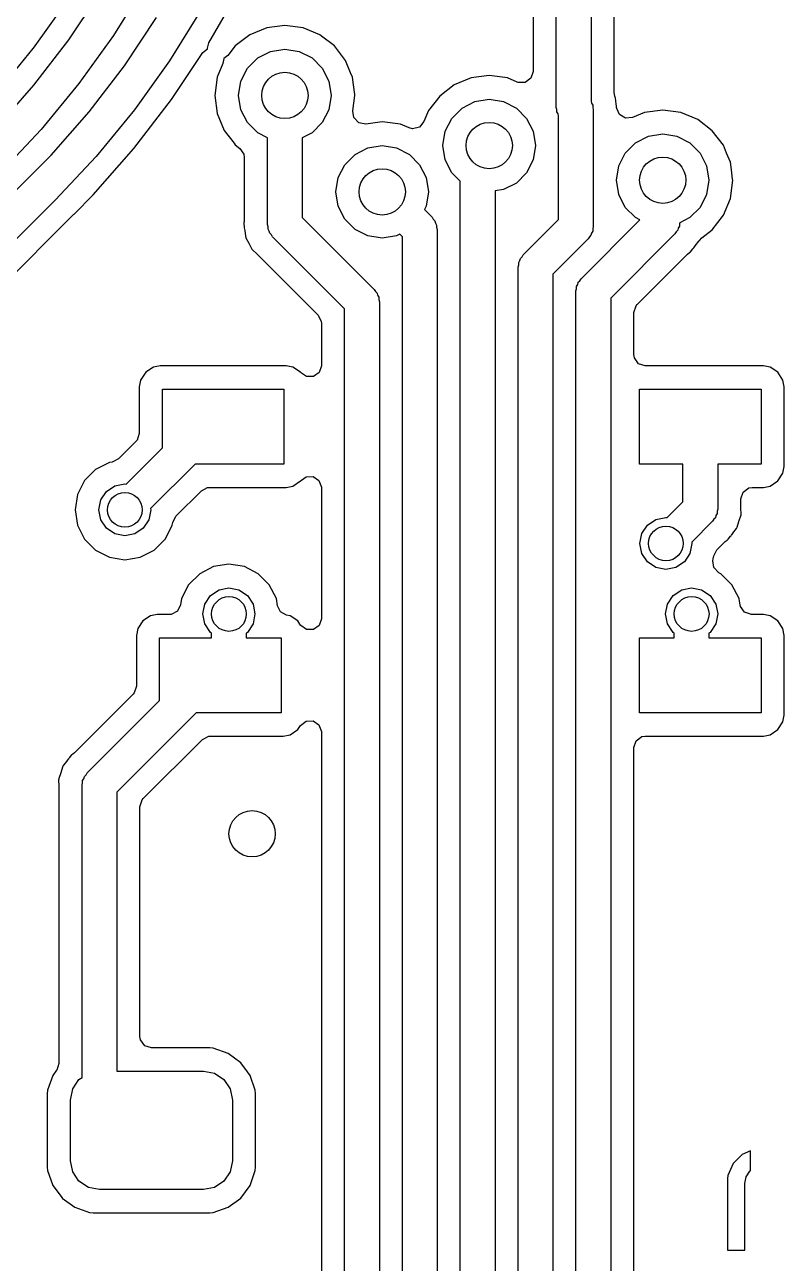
# Model space of a CAD drawing. Extents: x 0 to 2.79, y -2.39 to 0.
# Drawn here: x 2.0612 to 2.3197, y -1.4604 to -1.0388 of the extents above; entities that cross this region are included whole.
import ezdxf

# ---------------------------------------------------------------- set-up
doc = ezdxf.new("R2010")
doc.units = 0
doc.header["$MEASUREMENT"] = 0
doc.layers.add('BLACK', color=7, linetype='CONTINUOUS')

msp = doc.modelspace()

# ---------------------------------------------------------------- linework, layer by layer
at = {"layer": 'BLACK', "linetype": 'CONTINUOUS'}
for p, q in [((2.24213, -1.0669), (2.24213, -0.888464)), ((2.25394, -0.888464), (2.25394, -1.06475)), ((2.23423, -0.895149), (2.23423, -1.05469)), ((2.26183, -1.06186), (2.26183, -0.903533)), ((2.07619, -1.04392), (2.087, -1.02774)), ((2.1021, -1.02522), (2.09142, -1.04239)), ((2.12388, -1.04495), (2.13335, -1.02856)), ((2.075, -1.0315), (2.06404, -1.04679)), ((2.09514, -1.05274), (2.1061, -1.03634)), ((2.12126, -1.03371), (2.11044, -1.0511)), ((2.14356, -1.03981), (2.13781, -1.04219)), ((2.14974, -1.039), (2.14356, -1.03981)), ((2.14356, -1.03981), (2.14356, -1.03981)), ((2.15591, -1.03981), (2.14974, -1.039)), ((2.14974, -1.039), (2.14974, -1.039)), ((2.16166, -1.04219), (2.15591, -1.03981)), ((2.15591, -1.03981), (2.15591, -1.03981)), ((2.06434, -1.05936), (2.07619, -1.04392)), ((2.09142, -1.04239), (2.07964, -1.05883)), ((2.12336, -1.0468), (2.12388, -1.04495)), ((2.13781, -1.04219), (2.13287, -1.04598)), ((2.13781, -1.04219), (2.13781, -1.04219)), ((2.16225, -1.04264), (2.16166, -1.04219)), ((2.16166, -1.04219), (2.16166, -1.04219)), ((2.16166, -1.04219), (2.16166, -1.04219)), ((2.1666, -1.04598), (2.16225, -1.04264)), ((2.06396, -1.04689), (2.05203, -1.06142)), ((2.06404, -1.04679), (2.06396, -1.04689)), ((2.11117, -1.06422), (2.12182, -1.04828)), ((2.12182, -1.04828), (2.12343, -1.04701)), ((2.12343, -1.04701), (2.12336, -1.0468)), ((2.13035, -1.04927), (2.12894, -1.05024)), ((2.13287, -1.04598), (2.13035, -1.04927)), ((2.13287, -1.04598), (2.13287, -1.04598)), ((2.14048, -1.0501), (2.14487, -1.04787)), ((2.14487, -1.04787), (2.14974, -1.0471)), ((2.14974, -1.0471), (2.1546, -1.04787)), ((2.1546, -1.04787), (2.15899, -1.0501)), ((2.17039, -1.05092), (2.1666, -1.04598)), ((2.1666, -1.04598), (2.1666, -1.04598)), ((2.1666, -1.04598), (2.1666, -1.04598)), ((2.1666, -1.04598), (2.1666, -1.04598)), ((2.1666, -1.04598), (2.1666, -1.04598)), ((2.08314, -1.06838), (2.09514, -1.05274)), ((2.11044, -1.0511), (2.09851, -1.06775)), ((2.12866, -1.05193), (2.1267, -1.05667)), ((2.12896, -1.05029), (2.12866, -1.05193)), ((2.12894, -1.05024), (2.12896, -1.05029)), ((2.13476, -1.05798), (2.13699, -1.05359)), ((2.13699, -1.05359), (2.14048, -1.0501)), ((2.15899, -1.0501), (2.16248, -1.05359)), ((2.16248, -1.05359), (2.16471, -1.05798)), ((2.17213, -1.05512), (2.17039, -1.05092)), ((2.17039, -1.05092), (2.17039, -1.05092)), ((2.1267, -1.05667), (2.12589, -1.06284)), ((2.1267, -1.05667), (2.1267, -1.05667)), ((2.13399, -1.06284), (2.13476, -1.05798)), ((2.16471, -1.05798), (2.16548, -1.06284)), ((2.17277, -1.05667), (2.17213, -1.05512)), ((2.17311, -1.05927), (2.17277, -1.05667)), ((2.21312, -1.05689), (2.20737, -1.05927)), ((2.21929, -1.05608), (2.21312, -1.05689)), ((2.21312, -1.05689), (2.21312, -1.05689)), ((2.22546, -1.05689), (2.21929, -1.05608)), ((2.21929, -1.05608), (2.21929, -1.05608)), ((2.22884, -1.05829), (2.22546, -1.05689)), ((2.22546, -1.05689), (2.22546, -1.05689)), ((2.23349, -1.05698), (2.23154, -1.05839)), ((2.23423, -1.05469), (2.23349, -1.05698)), ((2.05151, -1.07399), (2.06434, -1.05936)), ((2.07964, -1.05883), (2.06681, -1.07447)), ((2.17354, -1.06253), (2.17311, -1.05927)), ((2.20737, -1.05927), (2.20243, -1.06306)), ((2.20737, -1.05927), (2.20737, -1.05927)), ((2.22913, -1.05839), (2.22884, -1.05829)), ((2.23154, -1.05839), (2.22913, -1.05839)), ((2.26204, -1.06312), (2.26183, -1.06186)), ((2.09838, -1.08089), (2.11117, -1.06422)), ((2.12589, -1.06284), (2.12589, -1.06284)), ((2.12589, -1.06284), (2.1267, -1.06901)), ((2.13476, -1.06771), (2.13399, -1.06284)), ((2.16548, -1.06284), (2.16471, -1.06771)), ((2.17289, -1.06813), (2.17358, -1.06284)), ((2.17358, -1.06284), (2.17354, -1.06253)), ((2.20243, -1.06306), (2.19864, -1.068)), ((2.20243, -1.06306), (2.20243, -1.06306)), ((2.21003, -1.06718), (2.21442, -1.06494)), ((2.21442, -1.06494), (2.21929, -1.06417)), ((2.21929, -1.06417), (2.22416, -1.06494)), ((2.22416, -1.06494), (2.22855, -1.06718)), ((2.25394, -1.06475), (2.25413, -1.06549)), ((2.25413, -1.06549), (2.25452, -1.06616)), ((2.25452, -1.06616), (2.25452, -1.06694)), ((2.26214, -1.06342), (2.26204, -1.06312)), ((2.26223, -1.0637), (2.26214, -1.06342)), ((2.26236, -1.06477), (2.26223, -1.0637)), ((2.26223, -1.0637), (2.26223, -1.0637)), ((2.26247, -1.06566), (2.26236, -1.06477)), ((2.26248, -1.06574), (2.26247, -1.06566)), ((2.26262, -1.06655), (2.26248, -1.06574)), ((2.26262, -1.06671), (2.26262, -1.06655)), ((2.07014, -1.0832), (2.08314, -1.06838)), ((2.09851, -1.06775), (2.08552, -1.08358)), ((2.1267, -1.06901), (2.1267, -1.06902)), ((2.1267, -1.06902), (2.12908, -1.07477)), ((2.13699, -1.0721), (2.13476, -1.06771)), ((2.16471, -1.06771), (2.16248, -1.0721)), ((2.17287, -1.06821), (2.17289, -1.06813)), ((2.17322, -1.0704), (2.17287, -1.06821)), ((2.17488, -1.07214), (2.17322, -1.0704)), ((2.19864, -1.068), (2.19708, -1.07177)), ((2.20431, -1.07505), (2.20655, -1.07066)), ((2.20655, -1.07066), (2.21003, -1.06718)), ((2.22855, -1.06718), (2.23203, -1.07066)), ((2.23203, -1.07066), (2.23427, -1.07505)), ((2.24233, -1.06765), (2.24213, -1.0669)), ((2.24233, -1.06843), (2.24233, -1.06765)), ((2.24272, -1.0691), (2.24233, -1.06843)), ((2.24291, -1.06984), (2.24272, -1.0691)), ((2.24291, -1.10503), (2.24291, -1.06984)), ((2.25452, -1.06694), (2.25472, -1.06769)), ((2.25472, -1.06769), (2.25472, -1.10748)), ((2.26263, -1.06695), (2.26262, -1.06671)), ((2.26267, -1.06727), (2.26263, -1.06695)), ((2.26358, -1.06932), (2.26267, -1.06727)), ((2.26563, -1.07058), (2.26358, -1.06932)), ((2.26803, -1.07039), (2.26563, -1.07058)), ((2.27215, -1.06868), (2.26803, -1.07039)), ((2.27216, -1.06868), (2.27215, -1.06868)), ((2.27833, -1.06787), (2.27216, -1.06868)), ((2.2845, -1.06868), (2.27833, -1.06787)), ((2.27833, -1.06787), (2.27833, -1.06787)), ((2.29025, -1.07106), (2.2845, -1.06868)), ((2.2845, -1.06868), (2.2845, -1.06868)), ((2.06681, -1.07447), (2.05298, -1.08923)), ((2.12908, -1.07477), (2.12908, -1.07477)), ((2.12908, -1.07477), (2.13244, -1.07914)), ((2.14048, -1.07558), (2.13699, -1.0721)), ((2.16248, -1.0721), (2.15899, -1.07558)), ((2.17725, -1.07258), (2.17488, -1.07214)), ((2.18287, -1.07184), (2.17725, -1.07258)), ((2.18904, -1.07266), (2.18287, -1.07184)), ((2.18287, -1.07184), (2.18287, -1.07184)), ((2.19199, -1.07388), (2.18904, -1.07266)), ((2.18904, -1.07266), (2.18904, -1.07266)), ((2.18904, -1.07266), (2.18904, -1.07266)), ((2.19317, -1.07416), (2.19199, -1.07388)), ((2.19552, -1.0736), (2.19317, -1.07416)), ((2.19708, -1.07177), (2.19552, -1.0736)), ((2.20354, -1.07992), (2.20431, -1.07505)), ((2.23427, -1.07505), (2.23504, -1.07992)), ((2.29519, -1.07485), (2.29025, -1.07106)), ((2.29898, -1.07979), (2.29519, -1.07485)), ((2.29519, -1.07485), (2.29519, -1.07485)), ((2.29519, -1.07485), (2.29519, -1.07485)), ((2.29519, -1.07485), (2.29519, -1.07485)), ((2.29519, -1.07485), (2.29519, -1.07485)), ((2.13244, -1.07914), (2.13287, -1.0797)), ((2.14383, -1.07729), (2.14048, -1.07558)), ((2.14383, -1.10682), (2.14383, -1.07729)), ((2.15899, -1.07558), (2.15564, -1.07729)), ((2.15564, -1.07729), (2.15564, -1.10438)), ((2.26559, -1.08246), (2.26907, -1.07897)), ((2.26907, -1.07897), (2.27346, -1.07674)), ((2.27346, -1.07674), (2.27833, -1.07596)), ((2.27833, -1.07596), (2.28319, -1.07674)), ((2.28319, -1.07674), (2.28758, -1.07897)), ((2.28758, -1.07897), (2.29107, -1.08246)), ((2.06317, -1.09018), (2.07014, -1.0832)), ((2.08453, -1.09668), (2.09838, -1.08089)), ((2.13287, -1.0797), (2.13287, -1.0797)), ((2.13287, -1.0797), (2.13441, -1.08088)), ((2.13441, -1.08088), (2.13578, -1.08287)), ((2.13578, -1.08287), (2.13594, -1.08398)), ((2.17013, -1.08643), (2.17361, -1.08295)), ((2.17361, -1.08295), (2.178, -1.08071)), ((2.178, -1.08071), (2.18287, -1.07994)), ((2.18287, -1.07994), (2.18774, -1.08071)), ((2.18774, -1.08071), (2.19213, -1.08295)), ((2.19213, -1.08295), (2.19561, -1.08643)), ((2.20431, -1.08479), (2.20354, -1.07992)), ((2.23504, -1.07992), (2.23427, -1.08479)), ((2.26335, -1.08685), (2.26559, -1.08246)), ((2.29107, -1.08246), (2.2933, -1.08685)), ((2.3001, -1.08249), (2.29898, -1.07979)), ((2.29898, -1.07979), (2.29898, -1.07979)), ((2.30136, -1.08554), (2.3001, -1.08249)), ((2.08552, -1.08358), (2.07152, -1.09852)), ((2.13594, -1.08398), (2.13594, -1.10499)), ((2.16789, -1.09082), (2.17013, -1.08643)), ((2.19561, -1.08643), (2.19785, -1.09082)), ((2.20655, -1.08918), (2.20431, -1.08479)), ((2.23427, -1.08479), (2.23203, -1.08918)), ((2.26258, -1.09171), (2.26335, -1.08685)), ((2.2933, -1.08685), (2.29407, -1.09171)), ((2.30182, -1.08903), (2.30136, -1.08554)), ((2.03861, -1.11474), (2.06317, -1.09018)), ((2.06317, -1.09018), (2.06317, -1.09018)), ((2.06317, -1.09018), (2.06317, -1.09018)), ((2.06317, -1.09018), (2.06317, -1.09018)), ((2.16712, -1.09569), (2.16789, -1.09082)), ((2.19785, -1.09082), (2.19862, -1.09569)), ((2.20945, -1.09208), (2.20655, -1.08918)), ((2.23203, -1.08918), (2.22855, -1.09266)), ((2.26335, -1.09658), (2.26258, -1.09171)), ((2.29407, -1.09171), (2.2933, -1.09658)), ((2.30136, -1.09788), (2.30217, -1.09171)), ((2.30215, -1.09151), (2.30182, -1.08903)), ((2.30217, -1.09171), (2.30215, -1.09151)), ((2.16789, -1.10056), (2.16712, -1.09569)), ((2.19862, -1.09569), (2.19785, -1.10056)), ((2.20945, -1.62866), (2.20945, -1.09208)), ((2.22416, -1.0949), (2.22126, -1.09536)), ((2.22126, -1.09536), (2.22126, -1.6311)), ((2.22855, -1.09266), (2.22416, -1.0949)), ((2.07152, -1.09853), (2.04696, -1.12309)), ((2.07152, -1.09852), (2.07152, -1.09853)), ((2.07798, -1.10323), (2.08453, -1.09668)), ((2.26559, -1.10097), (2.26335, -1.09658)), ((2.2933, -1.09658), (2.29107, -1.10097)), ((2.29898, -1.10364), (2.30136, -1.09788)), ((2.05255, -1.12866), (2.07796, -1.10326)), ((2.07796, -1.10326), (2.07798, -1.10323)), ((2.15564, -1.10438), (2.18016, -1.1289)), ((2.17013, -1.10495), (2.16789, -1.10056)), ((2.19785, -1.10056), (2.19725, -1.10172)), ((2.19725, -1.10172), (2.19985, -1.10431)), ((2.19985, -1.10431), (2.20023, -1.10498)), ((2.26907, -1.10445), (2.26559, -1.10097)), ((2.27057, -1.10522), (2.26907, -1.10445)), ((2.28758, -1.10445), (2.28412, -1.10622)), ((2.29107, -1.10097), (2.28758, -1.10445)), ((2.29519, -1.10857), (2.29898, -1.10364)), ((2.13578, -1.10614), (2.13576, -1.10624)), ((2.13576, -1.10624), (2.13579, -1.10651)), ((2.13585, -1.10579), (2.13578, -1.10614)), ((2.13579, -1.10651), (2.13592, -1.10756)), ((2.13594, -1.10499), (2.13585, -1.10579)), ((2.13592, -1.10756), (2.13594, -1.1078)), ((2.13594, -1.1078), (2.13594, -1.10797)), ((2.13594, -1.10797), (2.13607, -1.10877)), ((2.13607, -1.10877), (2.13608, -1.10885)), ((2.14403, -1.10757), (2.14383, -1.10682)), ((2.14403, -1.10835), (2.14403, -1.10757)), ((2.14442, -1.10902), (2.14403, -1.10835)), ((2.17361, -1.10843), (2.17013, -1.10495)), ((2.178, -1.11067), (2.17361, -1.10843)), ((2.20023, -1.10498), (2.20078, -1.10553)), ((2.20078, -1.10553), (2.20098, -1.10629)), ((2.20098, -1.10629), (2.20137, -1.10696)), ((2.20137, -1.10696), (2.20137, -1.10774)), ((2.20137, -1.10774), (2.20157, -1.10849)), ((2.20157, -1.10849), (2.20157, -1.61434)), ((2.23086, -1.11708), (2.24291, -1.10503)), ((2.25055, -1.12524), (2.27057, -1.10522)), ((2.25472, -1.10748), (2.25452, -1.10823)), ((2.25452, -1.10823), (2.25452, -1.10901)), ((2.28344, -1.10876), (2.28289, -1.10931)), ((2.28364, -1.10801), (2.28344, -1.10876)), ((2.28403, -1.10734), (2.28364, -1.10801)), ((2.28412, -1.10622), (2.28403, -1.10656)), ((2.28403, -1.10656), (2.28403, -1.10734)), ((2.29166, -1.11128), (2.29519, -1.10857)), ((2.13608, -1.10885), (2.13633, -1.11081)), ((2.13633, -1.11081), (2.13641, -1.11109)), ((2.13641, -1.11109), (2.1365, -1.11136)), ((2.1365, -1.11136), (2.13744, -1.1131)), ((2.14462, -1.10977), (2.14442, -1.10902)), ((2.14517, -1.11032), (2.14462, -1.10977)), ((2.14556, -1.111), (2.14517, -1.11032)), ((2.17008, -1.13552), (2.14556, -1.111)), ((2.18287, -1.11144), (2.178, -1.11067)), ((2.18774, -1.11067), (2.18287, -1.11144)), ((2.1889, -1.11007), (2.18774, -1.11067)), ((2.18976, -1.11093), (2.1889, -1.11007)), ((2.18976, -1.61189), (2.18976, -1.11093)), ((2.25299, -1.11166), (2.24094, -1.12371)), ((2.25338, -1.11098), (2.25299, -1.11166)), ((2.25393, -1.11043), (2.25338, -1.11098)), ((2.25413, -1.10968), (2.25393, -1.11043)), ((2.25452, -1.10901), (2.25413, -1.10968)), ((2.2825, -1.10999), (2.26063, -1.13186)), ((2.28289, -1.10931), (2.2825, -1.10999)), ((2.28942, -1.11403), (2.29063, -1.11247)), ((2.29063, -1.11247), (2.29083, -1.11221)), ((2.29063, -1.11247), (2.29063, -1.11247)), ((2.29083, -1.11221), (2.29085, -1.11223)), ((2.29085, -1.11223), (2.29166, -1.11128)), ((2.13744, -1.1131), (2.13748, -1.11317)), ((2.13748, -1.11317), (2.13778, -1.11379)), ((2.13778, -1.11379), (2.13835, -1.11495)), ((2.13835, -1.11495), (2.13852, -1.11519)), ((2.13852, -1.11519), (2.1387, -1.11541)), ((2.1387, -1.11541), (2.14015, -1.11675)), ((2.14015, -1.11675), (2.14021, -1.11681)), ((2.14021, -1.11681), (2.16104, -1.13765)), ((2.23047, -1.11776), (2.23086, -1.11708)), ((2.26966, -1.13399), (2.28679, -1.11687)), ((2.28679, -1.11687), (2.28741, -1.11636)), ((2.28741, -1.11636), (2.2878, -1.1161)), ((2.2878, -1.1161), (2.28862, -1.11506)), ((2.28862, -1.11506), (2.28878, -1.11488)), ((2.28878, -1.11488), (2.28889, -1.11476)), ((2.28889, -1.11476), (2.28937, -1.11409)), ((2.28937, -1.11409), (2.28942, -1.11403)), ((2.22913, -1.12126), (2.22934, -1.12051)), ((2.22913, -1.60455), (2.22913, -1.12126)), ((2.22934, -1.11973), (2.22972, -1.11906)), ((2.22934, -1.12051), (2.22934, -1.11973)), ((2.22972, -1.11906), (2.22993, -1.11831)), ((2.22993, -1.11831), (2.23047, -1.11776)), ((2.24094, -1.12371), (2.24094, -1.59921)), ((2.25016, -1.12591), (2.25055, -1.12524)), ((2.18016, -1.1289), (2.18055, -1.12957)), ((2.18055, -1.12957), (2.1811, -1.13012)), ((2.24882, -1.12941), (2.24902, -1.12866)), ((2.24882, -1.59222), (2.24882, -1.12941)), ((2.24902, -1.12789), (2.24941, -1.12721)), ((2.24902, -1.12866), (2.24902, -1.12789)), ((2.24941, -1.12721), (2.24961, -1.12646)), ((2.24961, -1.12646), (2.25016, -1.12591)), ((2.1811, -1.13012), (2.1813, -1.13087)), ((2.1813, -1.13087), (2.18169, -1.13154)), ((2.18169, -1.13154), (2.18169, -1.13232)), ((2.18169, -1.13232), (2.18189, -1.13307)), ((2.18189, -1.13307), (2.18189, -1.57795)), ((2.26063, -1.13186), (2.26063, -1.58977)), ((2.26927, -1.13445), (2.26966, -1.13399)), ((2.16104, -1.13765), (2.16214, -1.13979)), ((2.17008, -1.57551), (2.17008, -1.13552)), ((2.26852, -1.13674), (2.26927, -1.13445)), ((2.26852, -1.151), (2.26852, -1.13674)), ((2.16214, -1.13979), (2.16219, -1.1404)), ((2.16219, -1.1404), (2.16219, -1.15486)), ((2.10729, -1.1549), (2.10499, -1.15536)), ((2.15019, -1.1549), (2.10729, -1.1549)), ((2.10729, -1.1549), (2.10729, -1.1549)), ((2.10729, -1.1549), (2.10729, -1.1549)), ((2.15249, -1.15536), (2.15019, -1.1549)), ((2.15019, -1.1549), (2.15019, -1.1549)), ((2.16219, -1.15486), (2.16144, -1.15715)), ((2.26871, -1.15221), (2.26852, -1.151)), ((2.27013, -1.15416), (2.26871, -1.15221)), ((2.27242, -1.1549), (2.27013, -1.15416)), ((2.31259, -1.1549), (2.27242, -1.1549)), ((2.31489, -1.15536), (2.31259, -1.1549)), ((2.31259, -1.1549), (2.31259, -1.1549)), ((2.10238, -1.1571), (2.10064, -1.15972)), ((2.10499, -1.15536), (2.10238, -1.1571)), ((2.10238, -1.1571), (2.10238, -1.1571)), ((2.10499, -1.15536), (2.10499, -1.15536)), ((2.1551, -1.1571), (2.15249, -1.15536)), ((2.15249, -1.15536), (2.15249, -1.15536)), ((2.15249, -1.15536), (2.15249, -1.15536)), ((2.15249, -1.15536), (2.15249, -1.15536)), ((2.15511, -1.15711), (2.1551, -1.1571)), ((2.1551, -1.1571), (2.1551, -1.1571)), ((2.1551, -1.1571), (2.1551, -1.1571)), ((2.15513, -1.15715), (2.15511, -1.15711)), ((2.15518, -1.15718), (2.15513, -1.15715)), ((2.15537, -1.15738), (2.15518, -1.15718)), ((2.1554, -1.15734), (2.15537, -1.15738)), ((2.15708, -1.15857), (2.1554, -1.15734)), ((2.15949, -1.15857), (2.15708, -1.15857)), ((2.16144, -1.15715), (2.15949, -1.15857)), ((2.3175, -1.1571), (2.31489, -1.15536)), ((2.31489, -1.15536), (2.31489, -1.15536)), ((2.31489, -1.15536), (2.31489, -1.15536)), ((2.31489, -1.15536), (2.31489, -1.15536)), ((2.31925, -1.15972), (2.3175, -1.1571)), ((2.3175, -1.1571), (2.3175, -1.1571)), ((2.10064, -1.15972), (2.10018, -1.16202)), ((2.10018, -1.16202), (2.10018, -1.16202)), ((2.10018, -1.16202), (2.10018, -1.17791)), ((2.10064, -1.15972), (2.10064, -1.15972)), ((2.10807, -1.18279), (2.10807, -1.1628)), ((2.10807, -1.1628), (2.14941, -1.1628)), ((2.14941, -1.1628), (2.14941, -1.18839)), ((2.27047, -1.18839), (2.27047, -1.1628)), ((2.27047, -1.1628), (2.31181, -1.1628)), ((2.31181, -1.1628), (2.31181, -1.18839)), ((2.3197, -1.16202), (2.31925, -1.15972)), ((2.3197, -1.18916), (2.3197, -1.16202)), ((2.09943, -1.1802), (2.09904, -1.18066)), ((2.10018, -1.17791), (2.09943, -1.1802)), ((2.09904, -1.18066), (2.09314, -1.18656)), ((2.0957, -1.19516), (2.10807, -1.18279)), ((2.09003, -1.18781), (2.08531, -1.19022)), ((2.09099, -1.18765), (2.09003, -1.18781)), ((2.09003, -1.18781), (2.09003, -1.18781)), ((2.09314, -1.18656), (2.09099, -1.18765)), ((2.11918, -1.18839), (2.10405, -1.20351)), ((2.14941, -1.18839), (2.11918, -1.18839)), ((2.28524, -1.18839), (2.27047, -1.18839)), ((2.28524, -1.20119), (2.28524, -1.18839)), ((2.31181, -1.18839), (2.29705, -1.18839)), ((2.29705, -1.18839), (2.29705, -1.20364)), ((2.08531, -1.19022), (2.08155, -1.19397)), ((2.15543, -1.19386), (2.15694, -1.19267)), ((2.15694, -1.19267), (2.15935, -1.19257)), ((2.15935, -1.19257), (2.16135, -1.19391)), ((2.3175, -1.19408), (2.31925, -1.19147)), ((2.31925, -1.19147), (2.3197, -1.18916)), ((2.08155, -1.19397), (2.07914, -1.1987)), ((2.08901, -1.19767), (2.09189, -1.19575)), ((2.09189, -1.19575), (2.09528, -1.19508)), ((2.09528, -1.19508), (2.0957, -1.19516)), ((2.12131, -1.19742), (2.12345, -1.19633)), ((2.12345, -1.19633), (2.12406, -1.19628)), ((2.12406, -1.19628), (2.15019, -1.19628)), ((2.15019, -1.19628), (2.15249, -1.19582)), ((2.15019, -1.19628), (2.15019, -1.19628)), ((2.15249, -1.19582), (2.1551, -1.19408)), ((2.1551, -1.19408), (2.15537, -1.19381)), ((2.1551, -1.19408), (2.1551, -1.19408)), ((2.15537, -1.19381), (2.15543, -1.19386)), ((2.16135, -1.19391), (2.16218, -1.19617)), ((2.16218, -1.19617), (2.16219, -1.19632)), ((2.16219, -1.19632), (2.16219, -1.24098)), ((2.30569, -1.19789), (2.30763, -1.19647)), ((2.30763, -1.19647), (2.30884, -1.19628)), ((2.30884, -1.19628), (2.31259, -1.19628)), ((2.31259, -1.19628), (2.31489, -1.19582)), ((2.31259, -1.19628), (2.31259, -1.19628)), ((2.31489, -1.19582), (2.3175, -1.19408)), ((2.07914, -1.1987), (2.07831, -1.20394)), ((2.07914, -1.1987), (2.07914, -1.1987)), ((2.08642, -1.20394), (2.08709, -1.20055)), ((2.08709, -1.20055), (2.08901, -1.19767)), ((2.11265, -1.20608), (2.12131, -1.19742)), ((2.27986, -1.20657), (2.28524, -1.20119)), ((2.30494, -1.20018), (2.30569, -1.19789)), ((2.30494, -1.20331), (2.30494, -1.20018)), ((2.07831, -1.20394), (2.07831, -1.20394)), ((2.07831, -1.20394), (2.07914, -1.20918)), ((2.08709, -1.20733), (2.08642, -1.20394)), ((2.10413, -1.20394), (2.10346, -1.20733)), ((2.10405, -1.20351), (2.10413, -1.20394)), ((2.29685, -1.20517), (2.29646, -1.20584)), ((2.29705, -1.20364), (2.29685, -1.20439)), ((2.29685, -1.20439), (2.29685, -1.20517)), ((2.30494, -1.20339), (2.30494, -1.20331)), ((2.30502, -1.20537), (2.30494, -1.20339)), ((2.30494, -1.20594), (2.30499, -1.20566)), ((2.30499, -1.20566), (2.30502, -1.20537)), ((2.30502, -1.20537), (2.30502, -1.20537)), ((2.07914, -1.20918), (2.07914, -1.20918)), ((2.07914, -1.20918), (2.08146, -1.21372)), ((2.08901, -1.2102), (2.08709, -1.20733)), ((2.10346, -1.20733), (2.10154, -1.2102)), ((2.1102, -1.21154), (2.11141, -1.20918)), ((2.11141, -1.20918), (2.11156, -1.20822)), ((2.11141, -1.20918), (2.11141, -1.20918)), ((2.11141, -1.20918), (2.11141, -1.20918)), ((2.11156, -1.20822), (2.11265, -1.20608)), ((2.11265, -1.20608), (2.11265, -1.20608)), ((2.27125, -1.21195), (2.27317, -1.20908)), ((2.27317, -1.20908), (2.27605, -1.20716)), ((2.27605, -1.20716), (2.27944, -1.20649)), ((2.27944, -1.20649), (2.27986, -1.20657)), ((2.29532, -1.20781), (2.28821, -1.21492)), ((2.29571, -1.20714), (2.29532, -1.20781)), ((2.29626, -1.20659), (2.29571, -1.20714)), ((2.29646, -1.20584), (2.29626, -1.20659)), ((2.30358, -1.21004), (2.30371, -1.20978)), ((2.30371, -1.20978), (2.30427, -1.20789)), ((2.30371, -1.20978), (2.30371, -1.20978)), ((2.30371, -1.20978), (2.30371, -1.20978)), ((2.30427, -1.20789), (2.3043, -1.20781)), ((2.3043, -1.20781), (2.30437, -1.2076)), ((2.30437, -1.2076), (2.30494, -1.20594)), ((2.30494, -1.20594), (2.30494, -1.20594)), ((2.08146, -1.21372), (2.08155, -1.21391)), ((2.08155, -1.21391), (2.08531, -1.21766)), ((2.09189, -1.21212), (2.08901, -1.2102)), ((2.09528, -1.2128), (2.09189, -1.21212)), ((2.09867, -1.21212), (2.09528, -1.2128)), ((2.10154, -1.2102), (2.09867, -1.21212)), ((2.10524, -1.21766), (2.109, -1.21391)), ((2.109, -1.21391), (2.1102, -1.21154)), ((2.27058, -1.21534), (2.27125, -1.21195)), ((2.2996, -1.21469), (2.30023, -1.21419)), ((2.30023, -1.21419), (2.30062, -1.21393)), ((2.30062, -1.21393), (2.30143, -1.21289)), ((2.30143, -1.21289), (2.30159, -1.21271)), ((2.30159, -1.21271), (2.30171, -1.21259)), ((2.30171, -1.21259), (2.30218, -1.21192)), ((2.30218, -1.21192), (2.30223, -1.21186)), ((2.30223, -1.21186), (2.30345, -1.2103)), ((2.30345, -1.2103), (2.30358, -1.21004)), ((2.30345, -1.2103), (2.30345, -1.2103)), ((2.08531, -1.21766), (2.09003, -1.22007)), ((2.10052, -1.22007), (2.10524, -1.21766)), ((2.27125, -1.21873), (2.27058, -1.21534)), ((2.2883, -1.21534), (2.28762, -1.21873)), ((2.28821, -1.21492), (2.2883, -1.21534)), ((2.29572, -1.21963), (2.29681, -1.21748)), ((2.29681, -1.21748), (2.2996, -1.21469)), ((2.09003, -1.22007), (2.09528, -1.2209)), ((2.09528, -1.2209), (2.10052, -1.22007)), ((2.13071, -1.22241), (2.12547, -1.22324)), ((2.13595, -1.22324), (2.13071, -1.22241)), ((2.27317, -1.22161), (2.27125, -1.21873)), ((2.27605, -1.22353), (2.27317, -1.22161)), ((2.2857, -1.22161), (2.28283, -1.22353)), ((2.28762, -1.21873), (2.2857, -1.22161)), ((2.29541, -1.22123), (2.29555, -1.22063)), ((2.29579, -1.2236), (2.29541, -1.22123)), ((2.29555, -1.22063), (2.29557, -1.22058)), ((2.29557, -1.22058), (2.29572, -1.21963)), ((2.29557, -1.22058), (2.29557, -1.22058)), ((2.29557, -1.22058), (2.29557, -1.22058)), ((2.12074, -1.22565), (2.11699, -1.2294)), ((2.12547, -1.22324), (2.12074, -1.22565)), ((2.12547, -1.22324), (2.12547, -1.22324)), ((2.14068, -1.22565), (2.13595, -1.22324)), ((2.13595, -1.22324), (2.13595, -1.22324)), ((2.14443, -1.2294), (2.14068, -1.22565)), ((2.14068, -1.22565), (2.14068, -1.22565)), ((2.27944, -1.2242), (2.27605, -1.22353)), ((2.28283, -1.22353), (2.27944, -1.2242)), ((2.29749, -1.22531), (2.29579, -1.2236)), ((2.29816, -1.22565), (2.29749, -1.22531)), ((2.30191, -1.2294), (2.29816, -1.22565)), ((2.11699, -1.2294), (2.11458, -1.23413)), ((2.12732, -1.23119), (2.13071, -1.23051)), ((2.13071, -1.23051), (2.1341, -1.23119)), ((2.14684, -1.23413), (2.14443, -1.2294)), ((2.2848, -1.23119), (2.28819, -1.23051)), ((2.28819, -1.23051), (2.29158, -1.23119)), ((2.30432, -1.23413), (2.30191, -1.2294)), ((2.11458, -1.23413), (2.11424, -1.23626)), ((2.11458, -1.23413), (2.11458, -1.23413)), ((2.12252, -1.23598), (2.12444, -1.23311)), ((2.12444, -1.23311), (2.12732, -1.23119)), ((2.1341, -1.23119), (2.13697, -1.23311)), ((2.13697, -1.23311), (2.13889, -1.23598)), ((2.14722, -1.23656), (2.14684, -1.23413)), ((2.28001, -1.23598), (2.28193, -1.23311)), ((2.28193, -1.23311), (2.2848, -1.23119)), ((2.29158, -1.23119), (2.29445, -1.23311)), ((2.29445, -1.23311), (2.29637, -1.23598)), ((2.30447, -1.23505), (2.30432, -1.23413)), ((2.30466, -1.23626), (2.30447, -1.23505)), ((2.11315, -1.23841), (2.111, -1.2395)), ((2.11424, -1.23626), (2.11315, -1.23841)), ((2.12185, -1.23937), (2.12252, -1.23598)), ((2.12252, -1.24276), (2.12185, -1.23937)), ((2.13889, -1.23598), (2.13957, -1.23937)), ((2.13957, -1.23937), (2.13889, -1.24276)), ((2.14821, -1.23859), (2.14722, -1.23656)), ((2.15031, -1.23977), (2.14821, -1.23859)), ((2.27933, -1.23937), (2.28001, -1.23598)), ((2.28001, -1.24276), (2.27933, -1.23937)), ((2.29637, -1.23598), (2.29705, -1.23937)), ((2.29705, -1.23937), (2.29637, -1.24276)), ((2.3048, -1.23685), (2.30466, -1.23626)), ((2.30622, -1.2388), (2.3048, -1.23685)), ((2.30851, -1.23955), (2.30622, -1.2388)), ((2.1014, -1.24175), (2.09965, -1.24436)), ((2.10401, -1.24001), (2.1014, -1.24175)), ((2.1014, -1.24175), (2.1014, -1.24175)), ((2.10631, -1.23955), (2.10401, -1.24001)), ((2.10401, -1.24001), (2.10401, -1.24001)), ((2.11039, -1.23955), (2.10631, -1.23955)), ((2.10631, -1.23955), (2.10631, -1.23955)), ((2.10631, -1.23955), (2.10631, -1.23955)), ((2.111, -1.2395), (2.11039, -1.23955)), ((2.12444, -1.24563), (2.12252, -1.24276)), ((2.13889, -1.24276), (2.13697, -1.24563)), ((2.1515, -1.24001), (2.15031, -1.23977)), ((2.15151, -1.24001), (2.1515, -1.24001)), ((2.15412, -1.24175), (2.15151, -1.24001)), ((2.15151, -1.24001), (2.15151, -1.24001)), ((2.15151, -1.24001), (2.15151, -1.24001)), ((2.15483, -1.24282), (2.15412, -1.24175)), ((2.15412, -1.24175), (2.15412, -1.24175)), ((2.15505, -1.24314), (2.15483, -1.24282)), ((2.15513, -1.24327), (2.15505, -1.24314)), ((2.15708, -1.24468), (2.15513, -1.24327)), ((2.16144, -1.24327), (2.15949, -1.24468)), ((2.16219, -1.24098), (2.16144, -1.24327)), ((2.28193, -1.24563), (2.28001, -1.24276)), ((2.29637, -1.24276), (2.29445, -1.24563)), ((2.31259, -1.23955), (2.30851, -1.23955)), ((2.31489, -1.24001), (2.31259, -1.23955)), ((2.31259, -1.23955), (2.31259, -1.23955)), ((2.31259, -1.23955), (2.31259, -1.23955)), ((2.3175, -1.24175), (2.31489, -1.24001)), ((2.31489, -1.24001), (2.31489, -1.24001)), ((2.31489, -1.24001), (2.31489, -1.24001)), ((2.31489, -1.24001), (2.31489, -1.24001)), ((2.31925, -1.24436), (2.3175, -1.24175)), ((2.3175, -1.24175), (2.3175, -1.24175)), ((2.09965, -1.24436), (2.09919, -1.24666)), ((2.09919, -1.24666), (2.09919, -1.24666)), ((2.09919, -1.24666), (2.09919, -1.26393)), ((2.09965, -1.24436), (2.09965, -1.24436)), ((2.10709, -1.26881), (2.10709, -1.24744)), ((2.10709, -1.24744), (2.1248, -1.24744)), ((2.1248, -1.24587), (2.12444, -1.24563)), ((2.1248, -1.24744), (2.1248, -1.24587)), ((2.13697, -1.24563), (2.13661, -1.24587)), ((2.13661, -1.24587), (2.13661, -1.24744)), ((2.13661, -1.24744), (2.14843, -1.24744)), ((2.14843, -1.24744), (2.14843, -1.27303)), ((2.15949, -1.24468), (2.15708, -1.24468)), ((2.27047, -1.27303), (2.27047, -1.24744)), ((2.27047, -1.24744), (2.28228, -1.24744)), ((2.28228, -1.24587), (2.28193, -1.24563)), ((2.28228, -1.24744), (2.28228, -1.24587)), ((2.29445, -1.24563), (2.29409, -1.24587)), ((2.29409, -1.24587), (2.29409, -1.24744)), ((2.29409, -1.24744), (2.31181, -1.24744)), ((2.31181, -1.24744), (2.31181, -1.27303)), ((2.3197, -1.24666), (2.31925, -1.24436)), ((2.3197, -1.27381), (2.3197, -1.24666)), ((2.09919, -1.26393), (2.09845, -1.26622)), ((2.09805, -1.26669), (2.07815, -1.28658)), ((2.08244, -1.29346), (2.10709, -1.26881)), ((2.09845, -1.26622), (2.09805, -1.26669)), ((2.11957, -1.27303), (2.09252, -1.30008)), ((2.14843, -1.27303), (2.11957, -1.27303)), ((2.31181, -1.27303), (2.27047, -1.27303)), ((2.15412, -1.27872), (2.15505, -1.27733)), ((2.15505, -1.27733), (2.15694, -1.27584)), ((2.15694, -1.27584), (2.15935, -1.27574)), ((2.15935, -1.27574), (2.16135, -1.27708)), ((2.16135, -1.27708), (2.16218, -1.27934)), ((2.3175, -1.27872), (2.31925, -1.27611)), ((2.31925, -1.27611), (2.3197, -1.27381)), ((2.1217, -1.28207), (2.12385, -1.28097)), ((2.12385, -1.28097), (2.12446, -1.28093)), ((2.12446, -1.28093), (2.1492, -1.28093)), ((2.1492, -1.28093), (2.15151, -1.28047)), ((2.1492, -1.28093), (2.1492, -1.28093)), ((2.15151, -1.28047), (2.15412, -1.27872)), ((2.16218, -1.27934), (2.16219, -1.2795)), ((2.16219, -1.2795), (2.16219, -1.56766)), ((2.26927, -1.28253), (2.27122, -1.28112)), ((2.27122, -1.28112), (2.27242, -1.28093)), ((2.27242, -1.28093), (2.31259, -1.28093)), ((2.31259, -1.28093), (2.31489, -1.28047)), ((2.31259, -1.28093), (2.31259, -1.28093)), ((2.31489, -1.28047), (2.3175, -1.27872)), ((2.10155, -1.30221), (2.1217, -1.28207)), ((2.26852, -1.28482), (2.26927, -1.28253)), ((2.26852, -1.29235), (2.26852, -1.28482)), ((2.07552, -1.28942), (2.07431, -1.29098)), ((2.07557, -1.28936), (2.07552, -1.28942)), ((2.07605, -1.28869), (2.07557, -1.28936)), ((2.07617, -1.28857), (2.07605, -1.28869)), ((2.07633, -1.28839), (2.07617, -1.28857)), ((2.07714, -1.28734), (2.07633, -1.28839)), ((2.07753, -1.28709), (2.07714, -1.28734)), ((2.07714, -1.28734), (2.07714, -1.28734)), ((2.07815, -1.28658), (2.07753, -1.28709)), ((2.07346, -1.29347), (2.07281, -1.29534)), ((2.07348, -1.29339), (2.07346, -1.29347)), ((2.07405, -1.29149), (2.07348, -1.29339)), ((2.07417, -1.29123), (2.07405, -1.29149)), ((2.07431, -1.29098), (2.07417, -1.29123)), ((2.0815, -1.29469), (2.08205, -1.29414)), ((2.08205, -1.29414), (2.08244, -1.29346)), ((2.26852, -1.33189), (2.26852, -1.29235)), ((2.07277, -1.29562), (2.07273, -1.29591)), ((2.07273, -1.29591), (2.07273, -1.29591)), ((2.07273, -1.29591), (2.07281, -1.29788)), ((2.07281, -1.29534), (2.07277, -1.29562)), ((2.07281, -1.29788), (2.07281, -1.29796)), ((2.07281, -1.29796), (2.07281, -1.39237)), ((2.08071, -1.29764), (2.08091, -1.29689)), ((2.08071, -1.39716), (2.08071, -1.29764)), ((2.08091, -1.29611), (2.0813, -1.29544)), ((2.08091, -1.29689), (2.08091, -1.29611)), ((2.0813, -1.29544), (2.0815, -1.29469)), ((2.09252, -1.30008), (2.09252, -1.39498)), ((2.10041, -1.30497), (2.10116, -1.30268)), ((2.10116, -1.30268), (2.10155, -1.30221)), ((2.10041, -1.38319), (2.10041, -1.30497)), ((2.26852, -1.36663), (2.26852, -1.33189)), ((2.26852, -1.45591), (2.26852, -1.36663)), ((2.1006, -1.38439), (2.10041, -1.38319)), ((2.10202, -1.38634), (2.1006, -1.38439)), ((2.10431, -1.38709), (2.10202, -1.38634)), ((2.12418, -1.38709), (2.10431, -1.38709)), ((2.12538, -1.3872), (2.12418, -1.38709)), ((2.12418, -1.38709), (2.12418, -1.38709)), ((2.13043, -1.38896), (2.12538, -1.3872)), ((2.12538, -1.3872), (2.12538, -1.3872)), ((2.13473, -1.39214), (2.13043, -1.38896)), ((2.07205, -1.39468), (2.07076, -1.39644)), ((2.07207, -1.39466), (2.07205, -1.39468)), ((2.07281, -1.39237), (2.07207, -1.39466)), ((2.09252, -1.39498), (2.12205, -1.39498)), ((2.12205, -1.39498), (2.12581, -1.39573)), ((2.13703, -1.39525), (2.13473, -1.39214)), ((2.13473, -1.39214), (2.13473, -1.39214)), ((2.13473, -1.39214), (2.13473, -1.39214)), ((2.13473, -1.39214), (2.13473, -1.39214)), ((2.13473, -1.39214), (2.13473, -1.39214)), ((2.13791, -1.39644), (2.13703, -1.39525)), ((2.07076, -1.39644), (2.06899, -1.40149)), ((2.07752, -1.40106), (2.07965, -1.39786)), ((2.07965, -1.39786), (2.08071, -1.39716)), ((2.12581, -1.39573), (2.12901, -1.39786)), ((2.12901, -1.39786), (2.13114, -1.40106)), ((2.13967, -1.40149), (2.13791, -1.39644)), ((2.06899, -1.40149), (2.06888, -1.40269)), ((2.06888, -1.40269), (2.06888, -1.42763)), ((2.06899, -1.40149), (2.06899, -1.40149)), ((2.07677, -1.40482), (2.07752, -1.40106)), ((2.13114, -1.40106), (2.13189, -1.40482)), ((2.13977, -1.40258), (2.13967, -1.40149)), ((2.13978, -1.40269), (2.13977, -1.40258)), ((2.13978, -1.42763), (2.13978, -1.40269)), ((2.13978, -1.40269), (2.13978, -1.40269)), ((2.07677, -1.42549), (2.07677, -1.40482)), ((2.13189, -1.40482), (2.13189, -1.42549)), ((2.30541, -1.42335), (2.30229, -1.42648)), ((2.30827, -1.42209), (2.30541, -1.42335)), ((2.30827, -1.42893), (2.30827, -1.42209)), ((2.30827, -1.42209), (2.30827, -1.42209)), ((2.06888, -1.42763), (2.06899, -1.42883)), ((2.06899, -1.42883), (2.06899, -1.42883)), ((2.06899, -1.42883), (2.07076, -1.43387)), ((2.07752, -1.42926), (2.07677, -1.42549)), ((2.13189, -1.42549), (2.13114, -1.42926)), ((2.13791, -1.43387), (2.13967, -1.42883)), ((2.13967, -1.42883), (2.13978, -1.42763)), ((2.13978, -1.42763), (2.13978, -1.42763)), ((2.30229, -1.42648), (2.30051, -1.43052)), ((2.30675, -1.43101), (2.30803, -1.42909)), ((2.30803, -1.42909), (2.30827, -1.42893)), ((2.07965, -1.43245), (2.07752, -1.42926)), ((2.08285, -1.43459), (2.07965, -1.43245)), ((2.12901, -1.43245), (2.12581, -1.43459)), ((2.13114, -1.42926), (2.12901, -1.43245)), ((2.30051, -1.43052), (2.30039, -1.4315)), ((2.30039, -1.4315), (2.30039, -1.45591)), ((2.3063, -1.43327), (2.30675, -1.43101)), ((2.3063, -1.45591), (2.3063, -1.43327)), ((2.07076, -1.43387), (2.07393, -1.43817)), ((2.08661, -1.43533), (2.08285, -1.43459)), ((2.12205, -1.43533), (2.08661, -1.43533)), ((2.12581, -1.43459), (2.12205, -1.43533)), ((2.13473, -1.43818), (2.13791, -1.43387)), ((2.07393, -1.43817), (2.07393, -1.43818)), ((2.07393, -1.43818), (2.07393, -1.43818)), ((2.07393, -1.43818), (2.07393, -1.43818)), ((2.07393, -1.43818), (2.07393, -1.43818)), ((2.07393, -1.43818), (2.07823, -1.44135)), ((2.07823, -1.44135), (2.07823, -1.44135)), ((2.07823, -1.44135), (2.07823, -1.44135)), ((2.07823, -1.44135), (2.08328, -1.44312)), ((2.12538, -1.44312), (2.13043, -1.44135)), ((2.13043, -1.44135), (2.13473, -1.43818)), ((2.08328, -1.44312), (2.08448, -1.44323)), ((2.08448, -1.44323), (2.08448, -1.44323)), ((2.08448, -1.44323), (2.08448, -1.44323)), ((2.08448, -1.44323), (2.12418, -1.44323)), ((2.12418, -1.44323), (2.12538, -1.44312)), ((2.12418, -1.44323), (2.12418, -1.44323)), ((2.26852, -1.47559), (2.26852, -1.45591)), ((2.30039, -1.45591), (2.3063, -1.45591)), ((2.30039, -1.45591), (2.30039, -1.45591))]:
    msp.add_line(p, q, dxfattribs=at)
at = {"layer": 'BLACK'}
for centre, radius in [((2.14974, -1.06284), 0.007874), ((2.21929, -1.07992), 0.007874), ((2.27833, -1.09171), 0.007874), ((2.18287, -1.09569), 0.007874), ((2.09528, -1.20394), 0.005906), ((2.27944, -1.21534), 0.005906), ((2.13071, -1.23937), 0.005906), ((2.28819, -1.23937), 0.005906), ((2.13858, -1.31417), 0.007874)]:
    msp.add_circle(centre, radius, dxfattribs=at)

doc.saveas('drawing.dxf')
